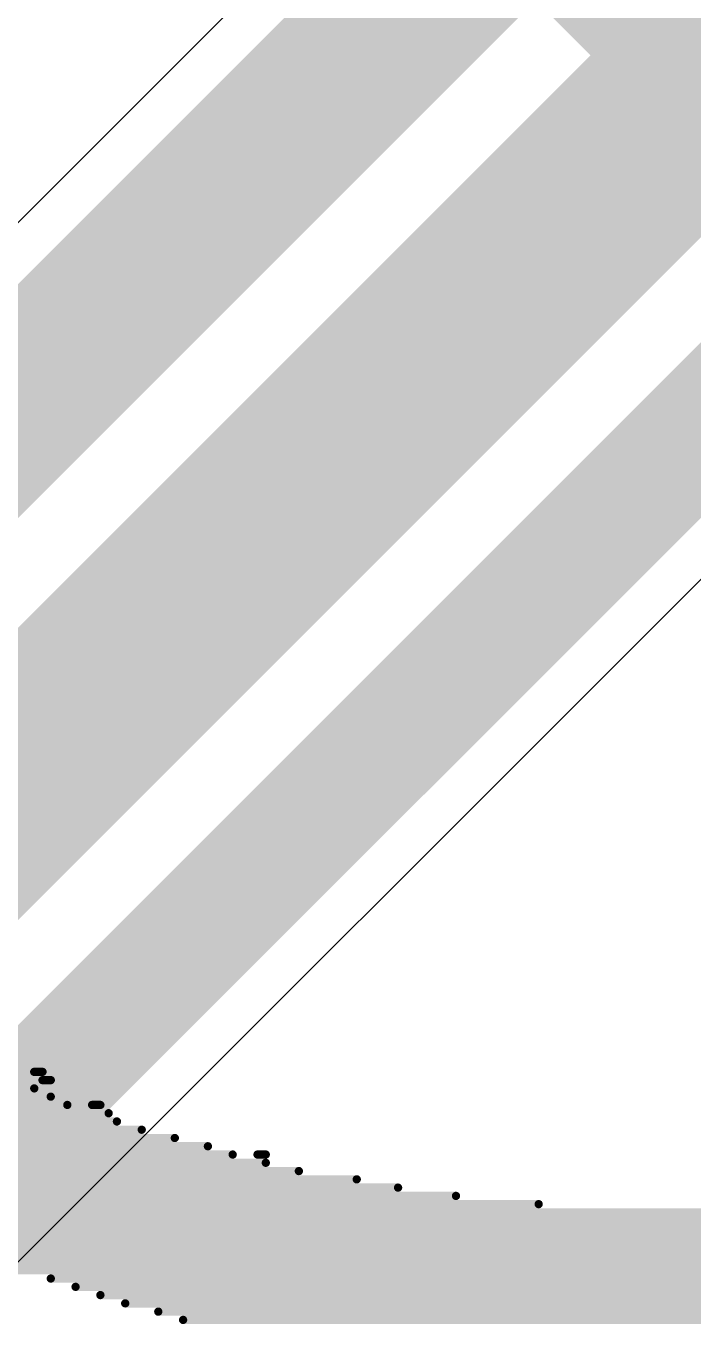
# Model space of a CAD drawing. Header units: inches. Extents: x -0.3 to 9.9, y -0.4 to 5.
# Drawn here: x 2.102 to 2.1827, y 1.2715 to 1.4285 of the extents above; entities that cross this region are included whole.
import ezdxf

# ---------------------------------------------------------------- set-up
doc = ezdxf.new("R2010")
doc.units = ezdxf.units.IN
doc.header["$MEASUREMENT"] = 0
for name, color, linetype in [('Bottom Layer', 5, 'Continuous'), ('Bottom Overlay', 54, 'Continuous'), ('Top Layer', 1, 'Continuous')]:
    doc.layers.add(name, color=color, linetype=linetype)

msp = doc.modelspace()

# ---------------------------------------------------------------- linework, layer by layer
at = {"layer": 'Bottom Layer'}
for p, q in [((2.2601, 1.56381), (1.79358, 1.09729)), ((1.81101, 0.98899), (2.29023, 1.4682))]:
    msp.add_line(p, q, dxfattribs=at)
for points, const_width in [([(1.79991, 1.082), (2.27091, 1.553)], 0.02), ([(1.802, 1.039), (2.28095, 1.51795)], 0.025), ([(1.802, 0.998), (2.28495, 1.48095)], 0.015)]:
    msp.add_lwpolyline(points, dxfattribs=dict(at, const_width=const_width))
at = {"layer": 'Bottom Overlay', "const_width": 0.001}
for points in [[(2.103, 1.302), (2.104, 1.302)], [(2.058, 1.3), (2.103, 1.3)], [(2.104, 1.301), (2.105, 1.301)], [(2.059, 1.299), (2.105, 1.299)], [(2.061, 1.298), (2.107, 1.298)], [(2.11, 1.298), (2.111, 1.298)], [(2.063, 1.297), (2.112, 1.297)], [(2.064, 1.296), (2.113, 1.296)], [(2.065, 1.295), (2.116, 1.295)], [(2.068, 1.294), (2.12, 1.294)], [(2.069, 1.293), (2.124, 1.293)], [(2.071, 1.292), (2.127, 1.292)], [(2.13, 1.292), (2.131, 1.292)], [(2.073, 1.291), (2.131, 1.291)], [(2.074, 1.29), (2.135, 1.29)], [(2.077, 1.289), (2.142, 1.289)], [(2.079, 1.288), (2.147, 1.288)], [(2.08, 1.287), (2.154, 1.287)], [(2.083, 1.286), (2.164, 1.286)], [(2.085, 1.285), (2.274, 1.285)], [(2.086, 1.284), (2.272, 1.284)], [(2.089, 1.283), (2.27, 1.283)], [(2.092, 1.282), (2.268, 1.282)], [(2.094, 1.281), (2.265, 1.281)], [(2.096, 1.28), (2.262, 1.28)], [(2.099, 1.279), (2.26, 1.279)], [(2.101, 1.278), (2.257, 1.278)], [(2.105, 1.277), (2.254, 1.277)], [(2.108, 1.276), (2.251, 1.276)], [(2.111, 1.275), (2.248, 1.275)], [(2.114, 1.274), (2.245, 1.274)], [(2.118, 1.273), (2.241, 1.273)], [(2.121, 1.272), (2.238, 1.272)]]:
    msp.add_lwpolyline(points, dxfattribs=at)
at = {"layer": 'Bottom Overlay', "const_width": 0.0005}
for points in [[(2.10275, 1.302, 1), (2.10325, 1.302, 1)], [(2.10375, 1.302, 1), (2.10425, 1.302, 1)], [(2.10275, 1.3, 1), (2.10325, 1.3, 1)], [(2.10375, 1.301, 1), (2.10425, 1.301, 1)], [(2.10475, 1.301, 1), (2.10525, 1.301, 1)], [(2.10475, 1.299, 1), (2.10525, 1.299, 1)], [(2.10675, 1.298, 1), (2.10725, 1.298, 1)], [(2.10975, 1.298, 1), (2.11025, 1.298, 1)], [(2.11075, 1.298, 1), (2.11125, 1.298, 1)], [(2.11175, 1.297, 1), (2.11225, 1.297, 1)], [(2.11275, 1.296, 1), (2.11325, 1.296, 1)], [(2.11575, 1.295, 1), (2.11625, 1.295, 1)], [(2.11975, 1.294, 1), (2.12025, 1.294, 1)], [(2.12375, 1.293, 1), (2.12425, 1.293, 1)], [(2.12675, 1.292, 1), (2.12725, 1.292, 1)], [(2.12975, 1.292, 1), (2.13025, 1.292, 1)], [(2.13075, 1.292, 1), (2.13125, 1.292, 1)], [(2.13075, 1.291, 1), (2.13125, 1.291, 1)], [(2.13475, 1.29, 1), (2.13525, 1.29, 1)], [(2.14175, 1.289, 1), (2.14225, 1.289, 1)], [(2.14675, 1.288, 1), (2.14725, 1.288, 1)], [(2.15375, 1.287, 1), (2.15425, 1.287, 1)], [(2.16375, 1.286, 1), (2.16425, 1.286, 1)], [(2.10475, 1.277, 1), (2.10525, 1.277, 1)], [(2.10775, 1.276, 1), (2.10825, 1.276, 1)], [(2.11075, 1.275, 1), (2.11125, 1.275, 1)], [(2.11375, 1.274, 1), (2.11425, 1.274, 1)], [(2.11775, 1.273, 1), (2.11825, 1.273, 1)], [(2.12075, 1.272, 1), (2.12125, 1.272, 1)]]:
    msp.add_lwpolyline(points, format="xyb", close=True, dxfattribs=at)
at = {"layer": 'Top Layer', "const_width": 0.022}
msp.add_lwpolyline([(2.04282, 1.56795), (2.21782, 1.39295)], dxfattribs=at)

doc.saveas('drawing.dxf')
